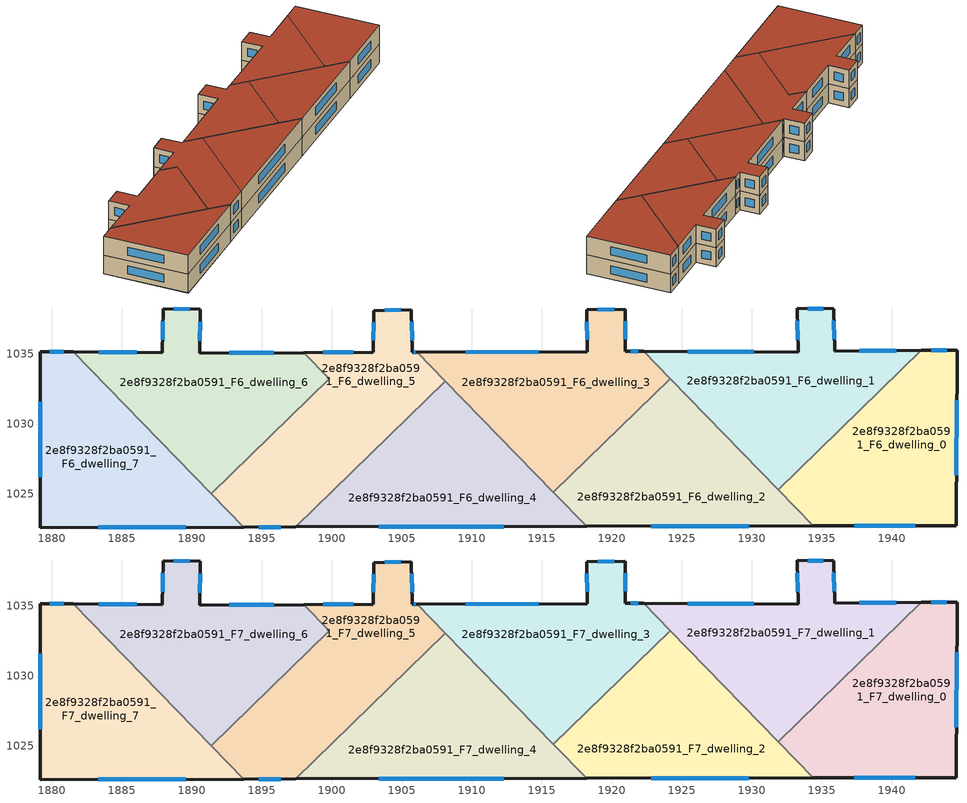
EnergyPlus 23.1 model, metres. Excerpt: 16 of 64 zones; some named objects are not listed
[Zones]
2e8f9328f2ba0591_F6_dwelling_0
 floor to 2e8f9328f2ba0591_F5_dwelling_0 (EU_floor_Construction): 1944.68,1035.28 1944.61,1022.75 1934.42,1022.72 1931.9,1025.31 1942.12,1035.26 z18
 wall outside (EU_wall_Construction): 1934.42,1022.72 1944.61,1022.75 1944.68,1035.28 1942.12,1035.26 z18:21
 wall to 2e8f9328f2ba0591_F6_dwelling_2 (EU_wall_Construction): 1931.9,1025.31 1934.42,1022.72 z18:21
 wall to 2e8f9328f2ba0591_F6_dwelling_1 (EU_wall_Construction): 1942.12,1035.26 1931.9,1025.31 z18:21
 window (EU_Window_Construction): 1937.33,1022.73 1941.7,1022.74 / 1943.95,1035.27 1942.85,1035.26 / 1944.63,1026.33 1944.66,1031.7 z18.86:20.14
2e8f9328f2ba0591_F6_dwelling_1
 floor to 2e8f9328f2ba0591_F5_dwelling_1 (EU_floor_Construction): 1942.12,1035.26 1931.9,1025.31 1922.29,1035.19 1933.32,1035.14 1933.26,1038.26 1935.86,1038.24 1935.93,1035.21 z18
 wall outside (EU_wall_Construction): 1942.12,1035.26 1935.93,1035.21 1935.86,1038.24 1933.26,1038.26 1933.33,1035.14 1922.29,1035.19 z18:21
 wall to 2e8f9328f2ba0591_F6_dwelling_3 (EU_wall_Construction): 1922.29,1035.19 1924.18,1033.24 z18:21
 wall to 2e8f9328f2ba0591_F6_dwelling_2 (EU_wall_Construction): 1924.18,1033.25 1931.9,1025.31 z18:21
 window (EU_Window_Construction): 1933.28,1037.37 1933.31,1036.03 / 1935.12,1038.24 1934,1038.25 / 1935.91,1036.08 1935.88,1037.37 / 1940.35,1035.24 1937.7,1035.22 / 1930.17,1035.15 1925.44,1035.18 z18.86:20.14
2e8f9328f2ba0591_F6_dwelling_2
 floor to 2e8f9328f2ba0591_F5_dwelling_2 (EU_floor_Construction): 1924.18,1033.24 1934.42,1022.72 1918.22,1022.69 1915.84,1025.13 z18
 wall outside (EU_wall_Construction): 1918.22,1022.69 1934.42,1022.72 z18:21
 wall to 2e8f9328f2ba0591_F6_dwelling_3 (EU_wall_Construction): 1924.18,1033.25 1915.84,1025.13 z18:21
 wall to 2e8f9328f2ba0591_F6_dwelling_4 (EU_wall_Construction): 1915.84,1025.13 1918.22,1022.69 z18:21
 window (EU_Window_Construction): 1922.85,1022.7 1929.79,1022.71 z18.86:20.14
2e8f9328f2ba0591_F6_dwelling_3
 floor to 2e8f9328f2ba0591_F5_dwelling_3 (EU_floor_Construction): 1920.98,1038.2 1920.99,1035.2 1922.29,1035.19 1924.18,1033.24 1915.84,1025.13 1906.12,1035.12 1918.26,1035.18 1918.22,1038.17 z18
 wall outside (EU_wall_Construction): 1922.29,1035.19 1920.99,1035.2 1920.98,1038.2 1918.22,1038.17 1918.26,1035.18 1906.12,1035.12 z18:21
 wall to 2e8f9328f2ba0591_F6_dwelling_5 (EU_wall_Construction): 1906.12,1035.12 1908.13,1033.05 z18:21
 wall to 2e8f9328f2ba0591_F6_dwelling_4 (EU_wall_Construction): 1908.13,1033.05 1915.84,1025.13 z18:21
 window (EU_Window_Construction): 1918.23,1037.32 1918.25,1036.04 / 1920.19,1038.19 1919.01,1038.18 / 1920.99,1036.06 1920.98,1037.34 / 1921.92,1035.19 1921.36,1035.2 / 1914.79,1035.16 1909.59,1035.14 z18.86:20.14
2e8f9328f2ba0591_F6_dwelling_4
 floor to 2e8f9328f2ba0591_F5_dwelling_4 (EU_floor_Construction): 1908.13,1033.05 1918.22,1022.69 1897.44,1022.65 z18
 wall outside (EU_wall_Construction): 1897.44,1022.65 1918.22,1022.69 z18:21
 wall to 2e8f9328f2ba0591_F6_dwelling_5 (EU_wall_Construction): 1908.13,1033.05 1897.44,1022.65 z18:21
 window (EU_Window_Construction): 1903.37,1022.66 1912.28,1022.68 z18.86:20.14
2e8f9328f2ba0591_F6_dwelling_5
 floor to 2e8f9328f2ba0591_F5_dwelling_5 (EU_floor_Construction): 1905.69,1038.17 1905.76,1035.12 1906.12,1035.12 1908.13,1033.05 1897.44,1022.65 1893.73,1022.64 1891.4,1025.04 1899.82,1033.23 1897.99,1035.11 1902.97,1035.14 1903.01,1038.1 z18
 wall outside (EU_wall_Construction): 1906.12,1035.12 1905.76,1035.12 1905.7,1038.17 1903.01,1038.1 1902.97,1035.14 1897.99,1035.11 / 1893.73,1022.64 1897.44,1022.65 z18:21
 wall to 2e8f9328f2ba0591_F6_dwelling_6 (EU_wall_Construction): 1897.99,1035.11 1899.82,1033.23 1891.4,1025.04 z18:21
 wall to 2e8f9328f2ba0591_F6_dwelling_7 (EU_wall_Construction): 1891.4,1025.04 1893.73,1022.64 z18:21
 window (EU_Window_Construction): 1901.55,1035.13 1899.41,1035.12 / 1903,1037.26 1902.98,1035.99 / 1904.93,1038.15 1903.78,1038.12 / 1905.74,1035.99 1905.71,1037.3 / 1906.02,1035.12 1905.87,1035.12 / 1894.79,1022.64 1896.38,1022.64 z18.86:20.14
2e8f9328f2ba0591_F6_dwelling_6
 floor to 2e8f9328f2ba0591_F5_dwelling_6 (EU_floor_Construction): 1897.99,1035.11 1899.82,1033.23 1891.4,1025.04 1881.55,1035.15 1887.9,1035.11 1887.96,1038.25 1890.61,1038.19 1890.57,1035.06 z18
 wall outside (EU_wall_Construction): 1897.99,1035.11 1890.57,1035.06 1890.61,1038.19 1887.96,1038.25 1887.9,1035.11 1881.55,1035.15 z18:21
 wall to 2e8f9328f2ba0591_F6_dwelling_7 (EU_wall_Construction): 1881.55,1035.15 1891.4,1025.04 z18:21
 window (EU_Window_Construction): 1889.86,1038.21 1888.72,1038.23 / 1890.58,1035.96 1890.6,1037.3 / 1895.87,1035.1 1892.69,1035.08 / 1886.09,1035.12 1883.36,1035.14 / 1887.94,1037.35 1887.92,1036.01 z18.86:20.14
2e8f9328f2ba0591_F6_dwelling_7
 floor to 2e8f9328f2ba0591_F5_dwelling_7 (EU_floor_Construction): 1881.55,1035.15 1893.73,1022.64 1879.18,1022.61 1879.16,1035.17 z18
 wall outside (EU_wall_Construction): 1881.55,1035.15 1879.16,1035.17 1879.18,1022.61 1893.73,1022.64 z18:21
 window (EU_Window_Construction): 1883.34,1022.62 1889.57,1022.63 / 1879.17,1031.58 1879.18,1026.2 / 1880.87,1035.16 1879.84,1035.17 z18.86:20.14
2e8f9328f2ba0591_F7_dwelling_0
 floor to 2e8f9328f2ba0591_F6_dwelling_0 (EU_floor_Construction): 1944.68,1035.28 1944.61,1022.75 1934.42,1022.72 1931.9,1025.31 1942.12,1035.26 z21
 wall outside (EU_wall_Construction): 1934.42,1022.72 1944.61,1022.75 1944.68,1035.28 1942.12,1035.26 z21:24
 wall to 2e8f9328f2ba0591_F7_dwelling_2 (EU_wall_Construction): 1931.9,1025.31 1934.42,1022.72 z21:24
 wall to 2e8f9328f2ba0591_F7_dwelling_1 (EU_wall_Construction): 1942.12,1035.26 1931.9,1025.31 z21:24
 window (EU_Window_Construction): 1937.33,1022.73 1941.7,1022.74 / 1943.95,1035.27 1942.85,1035.26 / 1944.63,1026.33 1944.66,1031.7 z21.86:23.14
 roof outside (EU_roof_Construction): 1944.61,1022.75 1944.68,1035.28 1942.12,1035.26 1931.9,1025.31 1934.42,1022.72 z24
2e8f9328f2ba0591_F7_dwelling_1
 floor to 2e8f9328f2ba0591_F6_dwelling_1 (EU_floor_Construction): 1942.12,1035.26 1931.9,1025.31 1922.29,1035.19 1933.32,1035.14 1933.26,1038.26 1935.86,1038.24 1935.93,1035.21 z21
 wall outside (EU_wall_Construction): 1942.12,1035.26 1935.93,1035.21 1935.86,1038.24 1933.26,1038.26 1933.33,1035.14 1922.29,1035.19 z21:24
 wall to 2e8f9328f2ba0591_F7_dwelling_3 (EU_wall_Construction): 1922.29,1035.19 1924.18,1033.24 z21:24
 wall to 2e8f9328f2ba0591_F7_dwelling_2 (EU_wall_Construction): 1924.18,1033.25 1931.9,1025.31 z21:24
 window (EU_Window_Construction): 1933.28,1037.37 1933.31,1036.03 / 1935.12,1038.24 1934,1038.25 / 1935.91,1036.08 1935.88,1037.37 / 1940.35,1035.24 1937.7,1035.22 / 1930.17,1035.15 1925.44,1035.18 z21.86:23.14
 roof outside (EU_roof_Construction): 1942.12,1035.26 1935.93,1035.21 1935.86,1038.24 1933.26,1038.26 1933.33,1035.14 1922.29,1035.19 1931.9,1025.31 z24
2e8f9328f2ba0591_F7_dwelling_2
 floor to 2e8f9328f2ba0591_F6_dwelling_2 (EU_floor_Construction): 1924.18,1033.24 1934.42,1022.72 1918.22,1022.69 1915.84,1025.13 z21
 wall outside (EU_wall_Construction): 1918.22,1022.69 1934.42,1022.72 z21:24
 wall to 2e8f9328f2ba0591_F7_dwelling_3 (EU_wall_Construction): 1924.18,1033.25 1915.84,1025.13 z21:24
 wall to 2e8f9328f2ba0591_F7_dwelling_4 (EU_wall_Construction): 1915.84,1025.13 1918.22,1022.69 z21:24
 window (EU_Window_Construction): 1922.85,1022.7 1929.79,1022.71 z21.86:23.14
 roof outside (EU_roof_Construction): 1934.42,1022.72 1924.18,1033.24 1915.84,1025.13 1918.22,1022.69 z24
2e8f9328f2ba0591_F7_dwelling_3
 floor to 2e8f9328f2ba0591_F6_dwelling_3 (EU_floor_Construction): 1920.98,1038.2 1920.99,1035.2 1922.29,1035.19 1924.18,1033.24 1915.84,1025.13 1906.12,1035.12 1918.26,1035.18 1918.22,1038.17 z21
 wall outside (EU_wall_Construction): 1922.29,1035.19 1920.99,1035.2 1920.98,1038.2 1918.22,1038.17 1918.26,1035.18 1906.12,1035.12 z21:24
 wall to 2e8f9328f2ba0591_F7_dwelling_5 (EU_wall_Construction): 1906.12,1035.12 1908.13,1033.05 z21:24
 wall to 2e8f9328f2ba0591_F7_dwelling_4 (EU_wall_Construction): 1908.13,1033.05 1915.84,1025.13 z21:24
 window (EU_Window_Construction): 1918.23,1037.32 1918.25,1036.04 / 1920.19,1038.19 1919.01,1038.18 / 1920.99,1036.06 1920.98,1037.34 / 1921.92,1035.19 1921.36,1035.2 / 1914.79,1035.16 1909.59,1035.14 z21.86:23.14
 roof outside (EU_roof_Construction): 1924.18,1033.24 1922.29,1035.19 1920.99,1035.2 1920.98,1038.2 1918.22,1038.17 1918.26,1035.18 1906.12,1035.12 1915.84,1025.13 z24
2e8f9328f2ba0591_F7_dwelling_4
 floor to 2e8f9328f2ba0591_F6_dwelling_4 (EU_floor_Construction): 1908.13,1033.05 1918.22,1022.69 1897.44,1022.65 z21
 wall outside (EU_wall_Construction): 1897.44,1022.65 1918.22,1022.69 z21:24
 wall to 2e8f9328f2ba0591_F7_dwelling_5 (EU_wall_Construction): 1908.13,1033.05 1897.44,1022.65 z21:24
 window (EU_Window_Construction): 1903.37,1022.66 1912.28,1022.68 z21.86:23.14
 roof outside (EU_roof_Construction): 1918.22,1022.69 1908.13,1033.05 1897.44,1022.65 z24
2e8f9328f2ba0591_F7_dwelling_5
 floor to 2e8f9328f2ba0591_F6_dwelling_5 (EU_floor_Construction): 1905.69,1038.17 1905.76,1035.12 1906.12,1035.12 1908.13,1033.05 1897.44,1022.65 1893.73,1022.64 1891.4,1025.04 1899.82,1033.23 1897.99,1035.11 1902.97,1035.14 1903.01,1038.1 z21
 wall outside (EU_wall_Construction): 1906.12,1035.12 1905.76,1035.12 1905.7,1038.17 1903.01,1038.1 1902.97,1035.14 1897.99,1035.11 / 1893.73,1022.64 1897.44,1022.65 z21:24
 wall to 2e8f9328f2ba0591_F7_dwelling_6 (EU_wall_Construction): 1897.99,1035.11 1899.82,1033.23 1891.4,1025.04 z21:24
 wall to 2e8f9328f2ba0591_F7_dwelling_7 (EU_wall_Construction): 1891.4,1025.04 1893.73,1022.64 z21:24
 window (EU_Window_Construction): 1901.55,1035.13 1899.41,1035.12 / 1903,1037.26 1902.98,1035.99 / 1904.93,1038.15 1903.78,1038.12 / 1905.74,1035.99 1905.71,1037.3 / 1906.02,1035.12 1905.87,1035.12 / 1894.79,1022.64 1896.38,1022.64 z21.86:23.14
 roof outside (EU_roof_Construction): 1908.13,1033.05 1906.12,1035.12 1905.76,1035.12 1905.69,1038.17 1903.01,1038.1 1902.97,1035.14 1897.99,1035.11 1899.82,1033.23 1891.4,1025.04 1893.73,1022.64 1897.44,1022.65 z24
2e8f9328f2ba0591_F7_dwelling_6
 floor to 2e8f9328f2ba0591_F6_dwelling_6 (EU_floor_Construction): 1897.99,1035.11 1899.82,1033.23 1891.4,1025.04 1881.55,1035.15 1887.9,1035.11 1887.96,1038.25 1890.61,1038.19 1890.57,1035.06 z21
 wall outside (EU_wall_Construction): 1897.99,1035.11 1890.57,1035.06 1890.61,1038.19 1887.96,1038.25 1887.9,1035.11 1881.55,1035.15 z21:24
 wall to 2e8f9328f2ba0591_F7_dwelling_7 (EU_wall_Construction): 1881.55,1035.15 1891.4,1025.04 z21:24
 window (EU_Window_Construction): 1889.86,1038.21 1888.72,1038.23 / 1890.58,1035.96 1890.6,1037.3 / 1895.87,1035.1 1892.69,1035.08 / 1886.09,1035.12 1883.36,1035.14 / 1887.94,1037.35 1887.92,1036.01 z21.86:23.14
 roof outside (EU_roof_Construction): 1899.82,1033.23 1897.99,1035.11 1890.57,1035.06 1890.61,1038.19 1887.96,1038.25 1887.9,1035.11 1881.55,1035.15 1891.4,1025.04 z24
2e8f9328f2ba0591_F7_dwelling_7
 floor to 2e8f9328f2ba0591_F6_dwelling_7 (EU_floor_Construction): 1881.55,1035.15 1893.73,1022.64 1879.18,1022.61 1879.16,1035.17 z21
 wall outside (EU_wall_Construction): 1881.55,1035.15 1879.16,1035.17 1879.18,1022.61 1893.73,1022.64 z21:24
 window (EU_Window_Construction): 1883.34,1022.62 1889.57,1022.63 / 1879.17,1031.58 1879.18,1026.2 / 1880.87,1035.16 1879.84,1035.17 z21.86:23.14
 roof outside (EU_roof_Construction): 1893.73,1022.64 1881.55,1035.15 1879.16,1035.17 1879.18,1022.61 z24
[Building]
EU S2 Campaign: North Axis=0; Terrain=City; Solar Distribution=FullExterior
[Site:Location]
Helsinki-Vantaa.AP: Latitude=60.317; Longitude=24.963; Time Zone=2; Elevation=54.6
[SizingPeriod:WeatherFileDays]
AnnualSizingPeriod: Begin Month=1; Begin Day of Month=1; End Month=12; End Day of Month=31; Day of Week for Start Day=Monday; Use Weather File Daylight Saving Period=No; Use Weather File Rain and Snow Indicators=No
[MATERIAL]
EU_InternalMass_Material: Roughness=MediumRough; Thickness=0.1; Conductivity=1; Density=1800; Specific Heat=900; Thermal Absorptance=0.9; Solar Absorptance=0.7; Visible Absorptance=0.7
[MATERIAL:NOMASS] Roughness=MediumRough; Thermal Absorptance=0.9; Solar Absorptance=0.7; Visible Absorptance=0.7
Name | Thermal Resistance
EU_wall_NoMass | 1.10183
EU_roof_NoMass; EU_floor_NoMass | 1.70606
[WINDOWMATERIAL:SIMPLEGLAZINGSYSTEM]
EU_Window_SimpleGlazing: UFactor=3.11035; Solar Heat Gain Coefficient=0.8; Visible Transmittance=0.8
[CONSTRUCTION]
EU_wall_Construction: EU_wall_NoMass
EU_roof_Construction: EU_roof_NoMass
EU_floor_Construction: EU_floor_NoMass
EU_Window_Construction: EU_Window_SimpleGlazing
EU_InternalMass_Construction: EU_InternalMass_Material
[ZONE] Type=1; Multiplier=1; Ceiling Height=autocalculate; Floor Area=autocalculate; Part of Total Floor Area=Yes
Name | Volume
2e8f9328f2ba0591_F6_dwelling_0; 2e8f9328f2ba0591_F7_dwelling_0 | 316.647
2e8f9328f2ba0591_F6_dwelling_1; 2e8f9328f2ba0591_F7_dwelling_1 | 316.685
2e8f9328f2ba0591_F6_dwelling_2; 2e8f9328f2ba0591_F7_dwelling_2 | 315.718
2e8f9328f2ba0591_F6_dwelling_3; 2e8f9328f2ba0591_F7_dwelling_3 | 315.709
2e8f9328f2ba0591_F6_dwelling_4; 2e8f9328f2ba0591_F7_dwelling_4 | 323.65
2e8f9328f2ba0591_F6_dwelling_5; 2e8f9328f2ba0591_F7_dwelling_5 | 323.646
2e8f9328f2ba0591_F6_dwelling_6; 2e8f9328f2ba0591_F7_dwelling_6 | 318.683
2e8f9328f2ba0591_F6_dwelling_7; 2e8f9328f2ba0591_F7_dwelling_7 | 318.675
[INTERNALMASS] Construction=EU_InternalMass_Construction
Name | Zone or ZoneList | Surface Area
2e8f9328f2ba0591_F6_dwelling_0_EU_InternalMass | 2e8f9328f2ba0591_F6_dwelling_0 | 105.551
2e8f9328f2ba0591_F6_dwelling_1_EU_InternalMass | 2e8f9328f2ba0591_F6_dwelling_1 | 105.563
2e8f9328f2ba0591_F6_dwelling_2_EU_InternalMass | 2e8f9328f2ba0591_F6_dwelling_2 | 105.239
2e8f9328f2ba0591_F6_dwelling_3_EU_InternalMass | 2e8f9328f2ba0591_F6_dwelling_3 | 105.237
2e8f9328f2ba0591_F6_dwelling_4_EU_InternalMass | 2e8f9328f2ba0591_F6_dwelling_4 | 107.888
2e8f9328f2ba0591_F6_dwelling_5_EU_InternalMass | 2e8f9328f2ba0591_F6_dwelling_5 | 107.883
2e8f9328f2ba0591_F6_dwelling_6_EU_InternalMass | 2e8f9328f2ba0591_F6_dwelling_6 | 106.23
2e8f9328f2ba0591_F6_dwelling_7_EU_InternalMass | 2e8f9328f2ba0591_F6_dwelling_7 | 106.225
2e8f9328f2ba0591_F7_dwelling_0_EU_InternalMass | 2e8f9328f2ba0591_F7_dwelling_0 | 105.551
2e8f9328f2ba0591_F7_dwelling_1_EU_InternalMass | 2e8f9328f2ba0591_F7_dwelling_1 | 105.563
2e8f9328f2ba0591_F7_dwelling_2_EU_InternalMass | 2e8f9328f2ba0591_F7_dwelling_2 | 105.239
2e8f9328f2ba0591_F7_dwelling_3_EU_InternalMass | 2e8f9328f2ba0591_F7_dwelling_3 | 105.237
2e8f9328f2ba0591_F7_dwelling_4_EU_InternalMass | 2e8f9328f2ba0591_F7_dwelling_4 | 107.888
2e8f9328f2ba0591_F7_dwelling_5_EU_InternalMass | 2e8f9328f2ba0591_F7_dwelling_5 | 107.883
2e8f9328f2ba0591_F7_dwelling_6_EU_InternalMass | 2e8f9328f2ba0591_F7_dwelling_6 | 106.23
2e8f9328f2ba0591_F7_dwelling_7_EU_InternalMass | 2e8f9328f2ba0591_F7_dwelling_7 | 106.225
[OTHEREQUIPMENT] Fuel Type=Electricity; Design Level Calculation Method=Watts/Area; Power per Zone Floor Area=1; Fraction Latent=0; Fraction Radiant=0; Fraction Lost=0; Carbon Dioxide Generation Rate=0; EndUse Subcategory=EU_Step8_InternalGains
Name | Zone or ZoneList or Space or SpaceList | Schedule
EU_Step8_InternalGain_2e8f9328f2ba0591_F6_dwelling_0_f000 | 2e8f9328f2ba0591_F6_dwelling_0 | EU_Step8_GainSchedule_2e8f9328f2ba0591_F6_dwelling_0_f000
EU_Step8_InternalGain_2e8f9328f2ba0591_F6_dwelling_1_f000 | 2e8f9328f2ba0591_F6_dwelling_1 | EU_Step8_GainSchedule_2e8f9328f2ba0591_F6_dwelling_1_f000
EU_Step8_InternalGain_2e8f9328f2ba0591_F6_dwelling_2_f000 | 2e8f9328f2ba0591_F6_dwelling_2 | EU_Step8_GainSchedule_2e8f9328f2ba0591_F6_dwelling_2_f000
EU_Step8_InternalGain_2e8f9328f2ba0591_F6_dwelling_3_f000 | 2e8f9328f2ba0591_F6_dwelling_3 | EU_Step8_GainSchedule_2e8f9328f2ba0591_F6_dwelling_3_f000
EU_Step8_InternalGain_2e8f9328f2ba0591_F6_dwelling_4_f000 | 2e8f9328f2ba0591_F6_dwelling_4 | EU_Step8_GainSchedule_2e8f9328f2ba0591_F6_dwelling_4_f000
EU_Step8_InternalGain_2e8f9328f2ba0591_F6_dwelling_5_f000 | 2e8f9328f2ba0591_F6_dwelling_5 | EU_Step8_GainSchedule_2e8f9328f2ba0591_F6_dwelling_5_f000
EU_Step8_InternalGain_2e8f9328f2ba0591_F6_dwelling_6_f000 | 2e8f9328f2ba0591_F6_dwelling_6 | EU_Step8_GainSchedule_2e8f9328f2ba0591_F6_dwelling_6_f000
EU_Step8_InternalGain_2e8f9328f2ba0591_F6_dwelling_7_f000 | 2e8f9328f2ba0591_F6_dwelling_7 | EU_Step8_GainSchedule_2e8f9328f2ba0591_F6_dwelling_7_f000
EU_Step8_InternalGain_2e8f9328f2ba0591_F7_dwelling_0_f000 | 2e8f9328f2ba0591_F7_dwelling_0 | EU_Step8_GainSchedule_2e8f9328f2ba0591_F7_dwelling_0_f000
EU_Step8_InternalGain_2e8f9328f2ba0591_F7_dwelling_1_f000 | 2e8f9328f2ba0591_F7_dwelling_1 | EU_Step8_GainSchedule_2e8f9328f2ba0591_F7_dwelling_1_f000
EU_Step8_InternalGain_2e8f9328f2ba0591_F7_dwelling_2_f000 | 2e8f9328f2ba0591_F7_dwelling_2 | EU_Step8_GainSchedule_2e8f9328f2ba0591_F7_dwelling_2_f000
EU_Step8_InternalGain_2e8f9328f2ba0591_F7_dwelling_3_f000 | 2e8f9328f2ba0591_F7_dwelling_3 | EU_Step8_GainSchedule_2e8f9328f2ba0591_F7_dwelling_3_f000
EU_Step8_InternalGain_2e8f9328f2ba0591_F7_dwelling_4_f000 | 2e8f9328f2ba0591_F7_dwelling_4 | EU_Step8_GainSchedule_2e8f9328f2ba0591_F7_dwelling_4_f000
EU_Step8_InternalGain_2e8f9328f2ba0591_F7_dwelling_5_f000 | 2e8f9328f2ba0591_F7_dwelling_5 | EU_Step8_GainSchedule_2e8f9328f2ba0591_F7_dwelling_5_f000
EU_Step8_InternalGain_2e8f9328f2ba0591_F7_dwelling_6_f000 | 2e8f9328f2ba0591_F7_dwelling_6 | EU_Step8_GainSchedule_2e8f9328f2ba0591_F7_dwelling_6_f000
EU_Step8_InternalGain_2e8f9328f2ba0591_F7_dwelling_7_f000 | 2e8f9328f2ba0591_F7_dwelling_7 | EU_Step8_GainSchedule_2e8f9328f2ba0591_F7_dwelling_7_f000
[ZONEVENTILATION:DESIGNFLOWRATE] Schedule=EU_AlwaysOn; Design Flow Rate Calculation Method=AirChanges/Hour; Air Changes per Hour=0.756316; Ventilation Type=Natural; Fan Pressure Rise=0; Fan Total Efficiency=1; Constant Term Coefficient=1; Temperature Term Coefficient=0; Velocity Term Coefficient=0; Velocity Squared Term Coefficient=0; Minimum Indoor Temperature=-100; Maximum Indoor Temperature=100; Delta Temperature=-100; Minimum Outdoor Temperature=-100; Maximum Outdoor Temperature=100; Maximum Wind Speed=40
Name | Zone or ZoneList or Space or SpaceList
EU_ConstantAir_2e8f9328f2ba0591_F6_dwelling_0 | 2e8f9328f2ba0591_F6_dwelling_0
EU_ConstantAir_2e8f9328f2ba0591_F6_dwelling_1 | 2e8f9328f2ba0591_F6_dwelling_1
EU_ConstantAir_2e8f9328f2ba0591_F6_dwelling_2 | 2e8f9328f2ba0591_F6_dwelling_2
EU_ConstantAir_2e8f9328f2ba0591_F6_dwelling_3 | 2e8f9328f2ba0591_F6_dwelling_3
EU_ConstantAir_2e8f9328f2ba0591_F6_dwelling_4 | 2e8f9328f2ba0591_F6_dwelling_4
EU_ConstantAir_2e8f9328f2ba0591_F6_dwelling_5 | 2e8f9328f2ba0591_F6_dwelling_5
EU_ConstantAir_2e8f9328f2ba0591_F6_dwelling_6 | 2e8f9328f2ba0591_F6_dwelling_6
EU_ConstantAir_2e8f9328f2ba0591_F6_dwelling_7 | 2e8f9328f2ba0591_F6_dwelling_7
EU_ConstantAir_2e8f9328f2ba0591_F7_dwelling_0 | 2e8f9328f2ba0591_F7_dwelling_0
EU_ConstantAir_2e8f9328f2ba0591_F7_dwelling_1 | 2e8f9328f2ba0591_F7_dwelling_1
EU_ConstantAir_2e8f9328f2ba0591_F7_dwelling_2 | 2e8f9328f2ba0591_F7_dwelling_2
EU_ConstantAir_2e8f9328f2ba0591_F7_dwelling_3 | 2e8f9328f2ba0591_F7_dwelling_3
EU_ConstantAir_2e8f9328f2ba0591_F7_dwelling_4 | 2e8f9328f2ba0591_F7_dwelling_4
EU_ConstantAir_2e8f9328f2ba0591_F7_dwelling_5 | 2e8f9328f2ba0591_F7_dwelling_5
EU_ConstantAir_2e8f9328f2ba0591_F7_dwelling_6 | 2e8f9328f2ba0591_F7_dwelling_6
EU_ConstantAir_2e8f9328f2ba0591_F7_dwelling_7 | 2e8f9328f2ba0591_F7_dwelling_7
[HVACTEMPLATE:ZONE:IDEALLOADSAIRSYSTEM] System Availability Schedule=EU_AlwaysOn; Maximum Heating Supply Air Temperature=50; Minimum Cooling Supply Air Temperature=13; Maximum Heating Supply Air Humidity Ratio=0.0156; Minimum Cooling Supply Air Humidity Ratio=0.0077; Heating Limit=NoLimit; Cooling Limit=NoLimit; Heating Availability Schedule=EU_AlwaysOn; Cooling Availability Schedule=EU_CoolingOff; Dehumidification Control Type=ConstantSensibleHeatRatio; Cooling Sensible Heat Ratio=0.7; Dehumidification Setpoint=60; Humidification Control Type=None; Humidification Setpoint=30; Outdoor Air Method=None; Outdoor Air Flow Rate per Person=0.00944; Outdoor Air Flow Rate per Zone Floor Area=0; Outdoor Air Flow Rate per Zone=0; Demand Controlled Ventilation Type=None; Outdoor Air Economizer Type=NoEconomizer; Heat Recovery Type=None; Sensible Heat Recovery Effectiveness=0.7; Latent Heat Recovery Effectiveness=0.65
Name | Template Thermostat
2e8f9328f2ba0591_F6_dwelling_0 | EU_HeatOnly_2e8f9328f2ba0591_F6_dwelling_0
2e8f9328f2ba0591_F6_dwelling_1 | EU_HeatOnly_2e8f9328f2ba0591_F6_dwelling_1
2e8f9328f2ba0591_F6_dwelling_2 | EU_HeatOnly_2e8f9328f2ba0591_F6_dwelling_2
2e8f9328f2ba0591_F6_dwelling_3 | EU_HeatOnly_2e8f9328f2ba0591_F6_dwelling_3
2e8f9328f2ba0591_F6_dwelling_4 | EU_HeatOnly_2e8f9328f2ba0591_F6_dwelling_4
2e8f9328f2ba0591_F6_dwelling_5 | EU_HeatOnly_2e8f9328f2ba0591_F6_dwelling_5
2e8f9328f2ba0591_F6_dwelling_6 | EU_HeatOnly_2e8f9328f2ba0591_F6_dwelling_6
2e8f9328f2ba0591_F6_dwelling_7 | EU_HeatOnly_2e8f9328f2ba0591_F6_dwelling_7
2e8f9328f2ba0591_F7_dwelling_0 | EU_HeatOnly_2e8f9328f2ba0591_F7_dwelling_0
2e8f9328f2ba0591_F7_dwelling_1 | EU_HeatOnly_2e8f9328f2ba0591_F7_dwelling_1
2e8f9328f2ba0591_F7_dwelling_2 | EU_HeatOnly_2e8f9328f2ba0591_F7_dwelling_2
2e8f9328f2ba0591_F7_dwelling_3 | EU_HeatOnly_2e8f9328f2ba0591_F7_dwelling_3
2e8f9328f2ba0591_F7_dwelling_4 | EU_HeatOnly_2e8f9328f2ba0591_F7_dwelling_4
2e8f9328f2ba0591_F7_dwelling_5 | EU_HeatOnly_2e8f9328f2ba0591_F7_dwelling_5
2e8f9328f2ba0591_F7_dwelling_6 | EU_HeatOnly_2e8f9328f2ba0591_F7_dwelling_6
2e8f9328f2ba0591_F7_dwelling_7 | EU_HeatOnly_2e8f9328f2ba0591_F7_dwelling_7
[SIZING:ZONE] Zone Cooling Design Supply Air Temperature Input Method=SupplyAirTemperature; Zone Cooling Design Supply Air Temperature=13; Zone Heating Design Supply Air Temperature Input Method=SupplyAirTemperature; Zone Heating Design Supply Air Temperature=50; Zone Cooling Design Supply Air Humidity Ratio=0.008; Zone Heating Design Supply Air Humidity Ratio=0.008; Cooling Design Air Flow Method=DesignDay; Cooling Design Air Flow Rate=0; Cooling Minimum Air Flow per Zone Floor Area=0.000762; Cooling Minimum Air Flow=0; Cooling Minimum Air Flow Fraction=0.2; Heating Design Air Flow Method=DesignDay; Heating Design Air Flow Rate=0; Heating Maximum Air Flow per Zone Floor Area=0.002032; Heating Maximum Air Flow=0.141576; Heating Maximum Air Flow Fraction=0.3; Account for Dedicated Outdoor Air System=No; Dedicated Outdoor Air System Control Strategy=NeutralSupplyAir; Dedicated Outdoor Air Low Setpoint Temperature for Design=autosize; Dedicated Outdoor Air High Setpoint Temperature for Design=autosize; Zone Load Sizing Method=Sensible Load Only No Latent Load; Zone Latent Cooling Design Supply Air Humidity Ratio Input Method=HumidityRatioDifference; Zone Cooling Design Supply Air Humidity Ratio Difference=0.005; Zone Latent Heating Design Supply Air Humidity Ratio Input Method=HumidityRatioDifference; Zone Humidification Design Supply Air Humidity Ratio Difference=0.005
2e8f9328f2ba0591_F6_dwelling_0; 2e8f9328f2ba0591_F6_dwelling_1; 2e8f9328f2ba0591_F6_dwelling_2; 2e8f9328f2ba0591_F6_dwelling_3; 2e8f9328f2ba0591_F6_dwelling_4; 2e8f9328f2ba0591_F6_dwelling_5; 2e8f9328f2ba0591_F6_dwelling_6; 2e8f9328f2ba0591_F6_dwelling_7; 2e8f9328f2ba0591_F7_dwelling_0; 2e8f9328f2ba0591_F7_dwelling_1; 2e8f9328f2ba0591_F7_dwelling_2; 2e8f9328f2ba0591_F7_dwelling_3; 2e8f9328f2ba0591_F7_dwelling_4; 2e8f9328f2ba0591_F7_dwelling_5; 2e8f9328f2ba0591_F7_dwelling_6; 2e8f9328f2ba0591_F7_dwelling_7
[SCHEDULE:CONSTANT]
Name | Hourly Value
EU_AlwaysOn | 1
EU_CoolingOff | 0
[SCHEDULE:FILE] Column Number=1; Rows to Skip at Top=0; Number of Hours of Data=8760; Column Separator=Comma; Interpolate to Timestep=No; Minutes per Item=60; Adjust Schedule for Daylight Savings=Yes
Name | File
EU_Step8_GainSchedule_2e8f9328f2ba0591_F6_dwelling_0_f000 | ../../schedules/2e8f9328f2ba0591/2e8f9328f2ba0591_F6_dwelling_0_f000_gain.csv
EU_Step8_GainSchedule_2e8f9328f2ba0591_F6_dwelling_1_f000 | ../../schedules/2e8f9328f2ba0591/2e8f9328f2ba0591_F6_dwelling_1_f000_gain.csv
EU_Step8_GainSchedule_2e8f9328f2ba0591_F6_dwelling_2_f000 | ../../schedules/2e8f9328f2ba0591/2e8f9328f2ba0591_F6_dwelling_2_f000_gain.csv
EU_Step8_GainSchedule_2e8f9328f2ba0591_F6_dwelling_3_f000 | ../../schedules/2e8f9328f2ba0591/2e8f9328f2ba0591_F6_dwelling_3_f000_gain.csv
EU_Step8_GainSchedule_2e8f9328f2ba0591_F6_dwelling_4_f000 | ../../schedules/2e8f9328f2ba0591/2e8f9328f2ba0591_F6_dwelling_4_f000_gain.csv
EU_Step8_GainSchedule_2e8f9328f2ba0591_F6_dwelling_5_f000 | ../../schedules/2e8f9328f2ba0591/2e8f9328f2ba0591_F6_dwelling_5_f000_gain.csv
EU_Step8_GainSchedule_2e8f9328f2ba0591_F6_dwelling_6_f000 | ../../schedules/2e8f9328f2ba0591/2e8f9328f2ba0591_F6_dwelling_6_f000_gain.csv
EU_Step8_GainSchedule_2e8f9328f2ba0591_F6_dwelling_7_f000 | ../../schedules/2e8f9328f2ba0591/2e8f9328f2ba0591_F6_dwelling_7_f000_gain.csv
EU_Step8_GainSchedule_2e8f9328f2ba0591_F7_dwelling_0_f000 | ../../schedules/2e8f9328f2ba0591/2e8f9328f2ba0591_F7_dwelling_0_f000_gain.csv
EU_Step8_GainSchedule_2e8f9328f2ba0591_F7_dwelling_1_f000 | ../../schedules/2e8f9328f2ba0591/2e8f9328f2ba0591_F7_dwelling_1_f000_gain.csv
EU_Step8_GainSchedule_2e8f9328f2ba0591_F7_dwelling_2_f000 | ../../schedules/2e8f9328f2ba0591/2e8f9328f2ba0591_F7_dwelling_2_f000_gain.csv
EU_Step8_GainSchedule_2e8f9328f2ba0591_F7_dwelling_3_f000 | ../../schedules/2e8f9328f2ba0591/2e8f9328f2ba0591_F7_dwelling_3_f000_gain.csv
EU_Step8_GainSchedule_2e8f9328f2ba0591_F7_dwelling_4_f000 | ../../schedules/2e8f9328f2ba0591/2e8f9328f2ba0591_F7_dwelling_4_f000_gain.csv
EU_Step8_GainSchedule_2e8f9328f2ba0591_F7_dwelling_5_f000 | ../../schedules/2e8f9328f2ba0591/2e8f9328f2ba0591_F7_dwelling_5_f000_gain.csv
EU_Step8_GainSchedule_2e8f9328f2ba0591_F7_dwelling_6_f000 | ../../schedules/2e8f9328f2ba0591/2e8f9328f2ba0591_F7_dwelling_6_f000_gain.csv
EU_Step8_GainSchedule_2e8f9328f2ba0591_F7_dwelling_7_f000 | ../../schedules/2e8f9328f2ba0591/2e8f9328f2ba0591_F7_dwelling_7_f000_gain.csv
